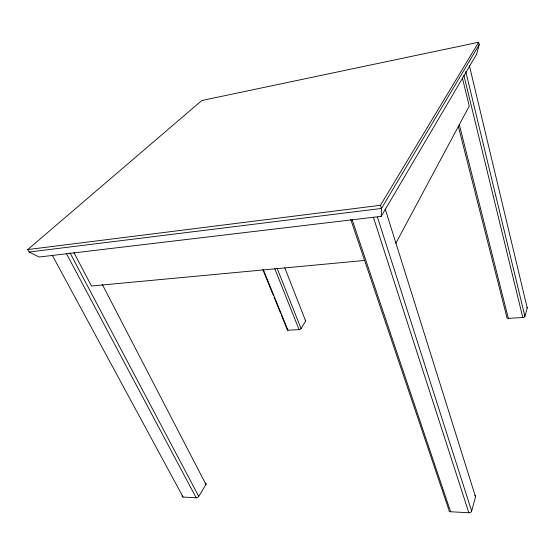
<?xml version="1.0" encoding="UTF-8"?>
<svg xmlns="http://www.w3.org/2000/svg" width="555" height="555" viewBox="0 0 555 555"><rect width="100%" height="100%" fill="white"/><g stroke="black" fill="none" stroke-linecap="round" stroke-linejoin="round"><path stroke-width="0.83" d="M381.209 216.346L381.465 208.465L380.459 205.294L478.653 42.249L201.826 100.51L27.75 249.577L29.103 252.012L39.079 257.027L381.209 216.346L476.544 54.376L479.215 44.678L478.653 42.249M448.884 509.837A2.359 1.734 -16.2 0 0 450.598 511.752L468.836 512.751A2.386 1.769 -14.4 0 0 471.639 511.065L475.538 496.822L385.267 209.179M458.465 126.845L506.875 317.363A1.852 1.006 -12.6 0 0 508.345 318.327L522.803 317.55A1.873 1.02 -11.9 0 0 524.919 316.378L527.229 307.949L469.384 65.594M395.791 243.374L469.259 106.095L462.391 78.012M479.215 44.678L381.465 208.465L29.103 252.012M182.317 495.677A2.06 1.207 -31.6 0 0 183.101 497.058L196.165 497.779A2.074 1.228 -31.3 0 0 198.732 496.357L205.967 484.494A2.04 1.2 -30.5 0 0 205.621 483.03M281.288 314.907L287.171 329.358A1.589 0.791 -22.3 0 0 287.955 330.232L299.089 329.628A1.603 0.805 -21.9 0 0 301.074 328.602L305.68 321.054L284.84 267.926M27.75 249.577L380.459 205.294M364.642 260.448L91.485 285.998L73.898 252.553M52.246 255.21L183.101 497.058M66.406 253.51L196.165 497.779M69.972 252.802L198.732 496.357M102.321 284.486L205.967 484.494M263.167 269.307L287.955 330.232M262.973 269.931L273.442 295.635M274.094 297.237L280.636 313.298M274.663 268.419L299.089 329.628M277.063 268.19L301.074 328.602M350.767 219.509L448.606 509.018M352.175 219.794L450.598 511.752M373.369 217.234L468.836 512.751M377.456 217.123L471.639 511.065M459.29 124.632L508.345 318.327M463.876 75.293L522.803 317.55M465.777 71.595L524.919 316.378M474.816 495.254A2.352 1.707 -14 0 1 475.538 496.822M305.035 320.207A1.582 0.784 -21.6 0 1 305.68 321.054M527.028 307.338A1.845 0.992 -11.9 0 1 527.229 307.949"/></g></svg>
